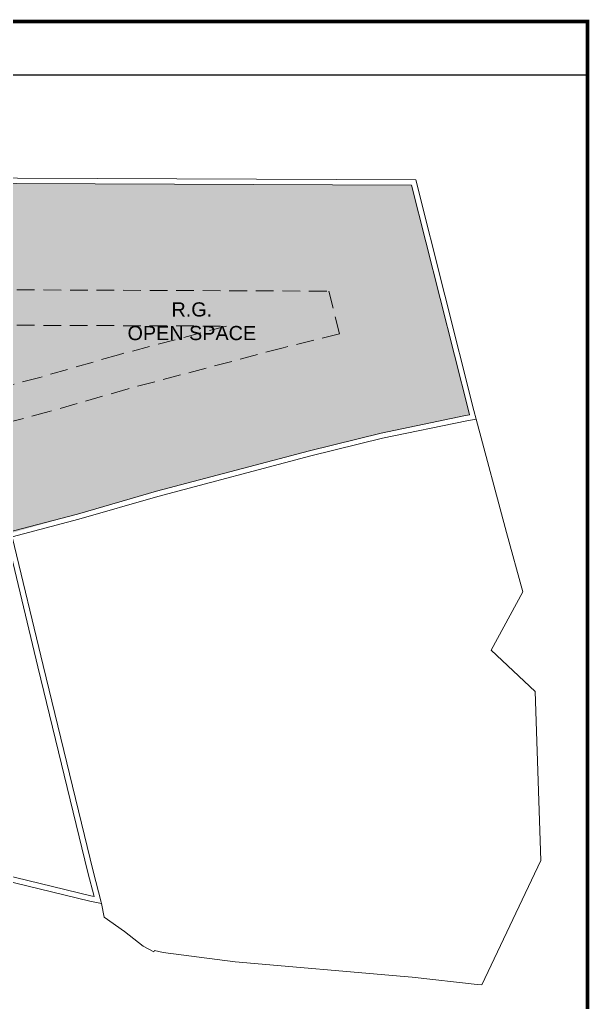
# Model space of a CAD drawing. Header units: inches. Extents: x 27644242 to 29005101, y -955243 to 216979.
# Drawn here: x 28774097 to 28798238, y -763132 to -721505 of the extents above; entities that cross this region are included whole.
import ezdxf

# ---------------------------------------------------------------- set-up
doc = ezdxf.new("R2010")
doc.units = ezdxf.units.IN
doc.header["$MEASUREMENT"] = 0
doc.linetypes.add('01-Xref Col Podium Lvl-1$0$HIDDEN', pattern=[0.375, 0.25, -0.125])
doc.layers.get('Defpoints').update_dxf_attribs({"color": 8})
doc.layers.add('HATCH', color=9, linetype='Continuous')
doc.layers.add('text', color=7, linetype='Continuous')
doc.layers.add('RVA Site Boundary', color=17, linetype='Continuous', lineweight=15)
doc.styles.add('AMITS', font='arial.ttf')

msp = doc.modelspace()

# ---------------------------------------------------------------- hatches: boundary and pattern name
at = {"layer": 'HATCH', "ltscale": 500, "true_color": 0x1f7f00, "transparency": 33554508}
h = msp.add_hatch(color=86, dxfattribs=at)
h.dxf.hatch_style = 1
h.paths.add_polyline_path([(28779889.8, -741481), (28786372.8, -739763.1), (28789422.2, -739014.5), (28792994.8, -738277.9), (28793157.2, -738244.4), (28793126.1, -738111.9), (28790698.8, -728519.2), (28767243.5, -728421.2), (28742984.1, -728402.2), (28728662.3, -728396.9), (28716553.2, -728432.6), (28716553.2, -734235.2), (28773507.9, -734235.2), (28773507.9, -743320.4)])

# ---------------------------------------------------------------- linework, layer by layer
at = {"layer": 'Defpoints', "linetype": 'Continuous', "const_width": 154.4}
msp.add_lwpolyline([(28798160.5, -721582.4), (28798160.5, -795832.4), (28689573.8, -795832.4), (28689573.8, -721582.4)], close=True, dxfattribs=at)
at = {"layer": 'Defpoints', "color": 6, "ltscale": 500}
msp.add_lwpolyline([(28689580.5, -772154.3), (28798167.2, -772154.3), (28798167.2, -723859.1), (28689580.5, -723859.1)], close=True, dxfattribs=at)
at = {"layer": 'RVA Site Boundary', "ltscale": 500}
for points in [[(28728662, -728166.9), (28742984.3, -728172.2), (28767244.1, -728191.2), (28790878.1, -728289.9), (28793349.5, -738057.4), (28793435.1, -738421.9)], [(28728662, -728166.9), (28742984.3, -728172.2), (28767244.1, -728191.2), (28790878.1, -728289.9), (28793349.5, -738057.4), (28793435.1, -738421.9)], [(28793435.2, -738422), (28794721.5, -743224.6), (28795413.7, -745739.2), (28794073.8, -748209.8), (28795944.9, -749969.2), (28796175.2, -757129.7), (28793681.5, -762387.8), (28793488, -762371.9), (28790734.3, -762063.9), (28790385.6, -762033.6), (28783224.8, -761411.6), (28780183.8, -761023), (28779817.5, -760939.1), (28779787.8, -760991.2), (28779337.3, -760757.8), (28778540.3, -760131), (28777677.1, -759527.6), (28777564.3, -758940.8), (28777427, -758915.5), (28777067.6, -758849.1), (28769049.4, -756902.7)], [(28793435.2, -738422), (28794721.5, -743224.6), (28795413.7, -745739.2), (28794073.8, -748209.8), (28795944.9, -749969.2), (28796175.2, -757129.7), (28793681.5, -762387.8), (28793488, -762371.9), (28790734.3, -762063.9), (28790385.6, -762033.6), (28783224.8, -761411.6), (28780183.8, -761023), (28779817.5, -760939.1), (28779787.8, -760991.2), (28779337.3, -760757.8), (28778540.3, -760131), (28777677.1, -759527.6), (28777564.3, -758940.8), (28777427, -758915.5), (28777067.6, -758849.1), (28769049.4, -756902.7)]]:
    msp.add_lwpolyline(points, dxfattribs=at)
at = {"layer": 'RVA Site Boundary', "color": 5, "ltscale": 500}
for points in [[(28728662, -728166.9), (28742984.3, -728172.2), (28767244.1, -728191.2), (28790878.1, -728289.9)], [(28790878.1, -728289.9), (28793349.5, -738057.4), (28793435.1, -738421.9), (28793041.3, -738503.2), (28789472.8, -739238.9), (28786429.7, -739986), (28779951.2, -741702.7), (28776603.4, -742667.6), (28773784, -743411.5), (28775090.3, -748861.7), (28777208.4, -757570.4), (28777553.9, -758886.7), (28777564.3, -758940.8), (28777427, -758915.5), (28777067.6, -758849.1), (28769049.4, -756902.7), (28764436, -758382.2), (28762589.1, -758864.5), (28762074.2, -758910.3), (28755917.6, -758738.1), (28750270.6, -758924.1), (28749606.4, -758984.6), (28742304.8, -759401.5), (28734332.8, -760127.2)], [(28767243.5, -728421.2), (28790698.8, -728519.2), (28793126.1, -738111.9), (28793157.2, -738244.4), (28792994.8, -738277.9), (28789422.2, -739014.5), (28786372.8, -739763.1), (28779889.8, -741481), (28776542.2, -742445.9), (28773507.9, -743246.5), (28774866.7, -748915.7), (28776985.4, -757626.8), (28777253.8, -758649.6), (28777115.6, -758624), (28769040.8, -756663.9)]]:
    msp.add_lwpolyline(points, dxfattribs=at)
at = {"layer": 'RVA Site Boundary', "linetype": '01-Xref Col Podium Lvl-1$0$HIDDEN', "ltscale": 3000}
for points in [[(28728668.1, -732896.9), (28742981.5, -732902.2), (28767232.3, -732921.2), (28787191.9, -733004.6), (28787650.3, -734815.9), (28785259.9, -735402.7), (28778690.3, -737143.6), (28775344.9, -738107.8), (28768106.5, -740017.7), (28770492.4, -749971.9), (28771116.3, -752537), (28768872.1, -751992.2), (28763115.2, -753838.5), (28761838.7, -754171.8), (28755905.9, -754005.9), (28749977.9, -754201.2), (28749256.9, -754266.9), (28741955.5, -754683.8), (28733624.9, -755442)], [(28728670, -734396.9), (28742980.7, -734402.2), (28767228.6, -734421.2), (28782861.6, -734486.5), (28778290.4, -735697.7), (28774945.8, -736661.8), (28766306.1, -738941.4), (28769034.3, -750323.9), (28769076.8, -750498.4), (28768815.9, -750435), (28762696.4, -752397.5), (28761666.7, -752666.4), (28755902.2, -752505.2), (28749885, -752703.4), (28749146.1, -752770.8), (28741844.7, -753187.6), (28733400.5, -753956.3)]]:
    msp.add_lwpolyline(points, dxfattribs=at)

# ---------------------------------------------------------------- texts
at = {"layer": 'text', "ltscale": 100, "insert": (28773183.1, -733479.6), "char_height": 600, "width": 16420.071, "attachment_point": 1, "style": 'AMITS'}
msp.add_mtext('\\pxqc;R.G.\\POPEN SPACE', dxfattribs=at)

doc.saveas('drawing.dxf')
